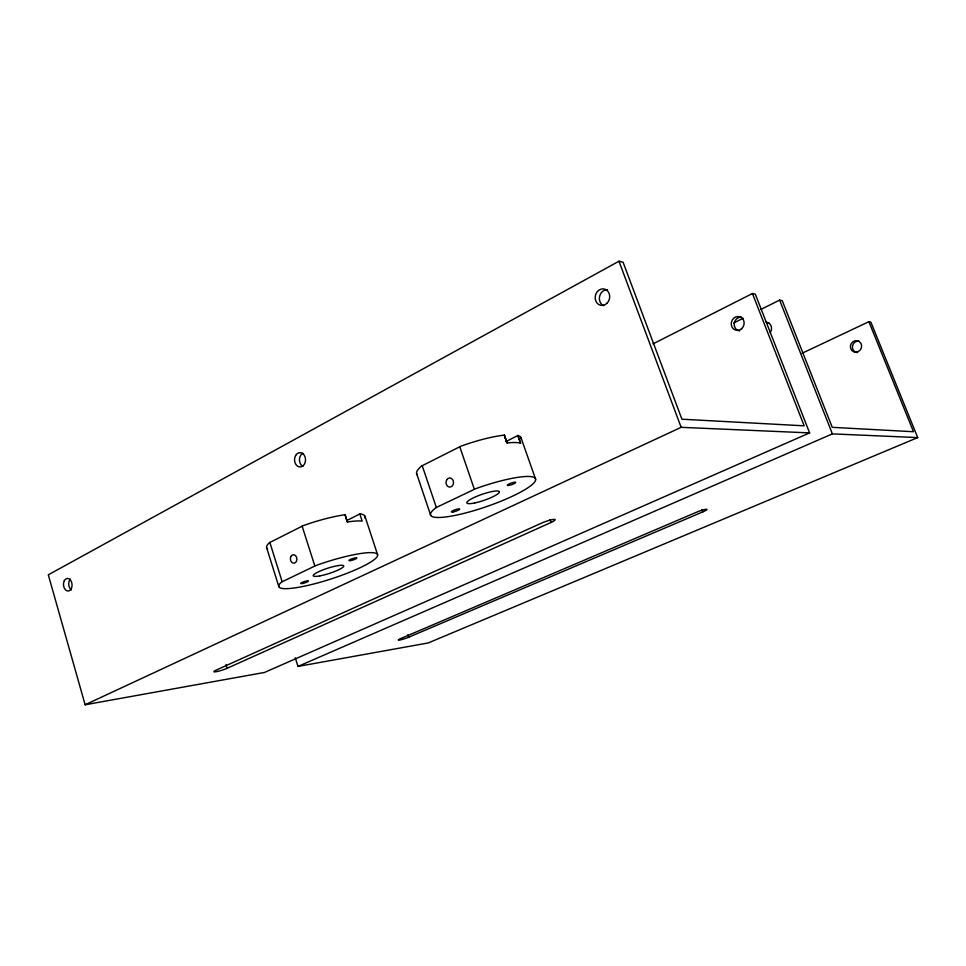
<?xml version="1.0" encoding="UTF-8"?>
<svg xmlns="http://www.w3.org/2000/svg" width="966" height="966" viewBox="0 0 966 966"><rect width="100%" height="100%" fill="white"/><g stroke="black" fill="none" stroke-linecap="round" stroke-linejoin="round"><path stroke-width="1.45" d="M347.482 522.002L344.91 514.733A51.621 10.143 -17.7 0 0 303.143 525.685L269.405 542.699A51.621 10.143 -17.7 0 0 267.679 549.026M505.906 441.631L517.897 435.485L520.614 443.213L519.201 442.875A55.279 11.507 -19 0 0 509.915 442.706L507.247 442.959L504.18 435.147A55.231 11.797 -19 0 0 460.867 446.22L421.659 465.986A55.231 11.797 -19 0 0 417.469 475.043M377.609 554.75A51.886 8.803 -17.9 0 0 315.87 565.545L281.734 581.967A51.886 8.803 -17.9 0 0 320.869 582.063A51.886 8.803 -17.9 0 0 377.609 554.75L365.015 516.363M436.342 507.476L435.799 507.875A55.533 10.252 -19 0 0 469.754 511.847A55.533 10.252 -19 0 0 535.575 480.162A55.533 10.252 -19 0 0 475.489 488.772L436.342 507.476L422.19 465.576M752.429 293.519L804.159 425.825L681.924 419.208L623.082 262.233L618.965 261.231L48.3 574.818L85.129 704.769L264.503 672.445L809.593 432.901L755.327 294.219L752.429 293.519L653.016 343.872M346.734 520.589L359.992 513.876A51.621 10.143 -17.7 0 1 364.931 518.042M733.701 322.97L743.156 318.261M760.713 309.518L779.61 300.1L782.279 300.74L832.245 427.334L913.498 431.73L868.881 321.69L802.106 353.254M520.614 443.213L517.728 435.557M504.494 435.123L506.401 441.836M347.301 522.087L350.404 521.543A51.681 9.889 -17.7 0 1 360.499 520.976L362.178 521.109L359.799 513.852M85.129 704.769L681.139 427.322L809.593 432.901M227.119 668.291L551.043 522.485A9.431 1.461 -19.3 0 0 553.796 519.418A9.431 1.461 -19.3 0 0 541.467 523.149L215.949 670.211A8.211 1.051 -17.5 0 0 216.046 671.72A8.211 1.051 -17.5 0 0 227.119 668.291L226.008 664.644M295.282 657.786L297.975 666.419L832.378 433.879L917.7 437.586L870.885 322.173L868.881 321.69M408.751 637.198L702.801 511.895A7.885 0.99 -19.9 0 0 706.182 509.275A7.885 0.99 -19.9 0 0 696.22 512.354L400.685 638.586A6.871 0.773 -18.4 0 0 399.61 640.072A6.871 0.773 -18.4 0 0 408.751 637.198L407.906 634.614M917.7 437.586L428.192 642.958L297.975 666.419M345.248 514.576L346.903 520.867M517.897 435.485L518.054 435.521A55.231 11.797 -19 0 1 521.205 439.313M779.61 300.1L832.378 433.879M618.965 261.231L681.139 427.322M701.932 509.577L702.801 511.895M550.065 519.684L551.043 522.485M520.915 437.453L535.647 479.269M504.324 435.207L507.078 443.044M459.719 446.654L474.342 489.194M416.575 473.4L430.703 515.385M302.104 526.072L314.819 565.931M269.804 542.361L282.144 581.653M266.64 547.698L278.8 586.483M739.739 330.891A6.979 6.364 -70.7 0 1 734.257 323.453A6.979 6.364 -70.7 0 1 741.514 317.114M603.786 305.739A8.296 7.197 -76.8 0 1 599.608 296.296A8.296 7.197 -76.8 0 1 607.566 289.728M302.865 466.373A7.124 5.506 89.5 0 1 299.46 459.792A7.124 5.506 89.5 0 1 302.829 453.211M71.399 589.936A6.303 4.299 85.7 0 1 70.349 579.081M766.147 322.149A6.738 6.207 -68.9 0 1 770.24 332.606M857.253 352.554A5.844 5.518 -57.8 0 1 852.483 346.311A5.844 5.518 -57.8 0 1 858.81 341.095M767.221 322.789A6.714 6.182 -68.7 0 1 768.851 322.704M291.056 556.271A4.226 3.236 85.5 0 0 293.217 563.13A4.226 3.236 85.5 0 0 296.634 557.503A4.226 3.236 85.5 0 0 291.056 556.271M319.794 575.905A16.072 2.729 -17.9 0 0 343.715 566.305A16.072 2.729 -17.9 0 0 321.799 570.351A16.072 2.729 -17.9 0 0 319.794 575.905M302.479 583.476A4.106 0.688 -17.7 0 0 308.516 581.049A4.106 0.688 -17.7 0 0 302.829 582.124A4.106 0.688 -17.7 0 0 302.479 583.476M350.646 560.582A4.19 0.725 -18 0 0 356.901 558.046A4.19 0.725 -18 0 0 351.226 559.085A4.19 0.725 -18 0 0 350.646 560.582M446.787 479.716A4.564 3.767 88.7 0 0 449.262 487.045A4.564 3.767 88.7 0 0 453.247 480.827A4.564 3.767 88.7 0 0 446.787 479.716M474.584 502.996A17.207 3.176 -19 0 0 499.41 492.008A17.207 3.176 -19 0 0 475.369 496.935A17.207 3.176 -19 0 0 474.584 502.996M452.921 511.98A4.383 0.797 -18.8 0 0 459.647 509.251A4.383 0.797 -18.8 0 0 454.044 510.169A4.383 0.797 -18.8 0 0 452.921 511.98M508.684 485.463A4.504 0.845 -19.2 0 0 515.663 482.638A4.504 0.845 -19.2 0 0 510.12 483.483A4.504 0.845 -19.2 0 0 508.684 485.463M606.865 303.384A8.344 7.221 -76.9 0 0 605.235 289.305A8.344 7.221 -76.9 0 0 595.225 298.736A8.344 7.221 -76.9 0 0 606.865 303.384M295.656 455.421A7.16 5.506 89.5 0 0 299.315 466.892A7.16 5.506 89.5 0 0 305.123 457.075A7.16 5.506 89.5 0 0 295.656 455.421M64.324 580.626A6.327 4.311 85.7 0 0 67.246 590.938A6.327 4.311 85.7 0 0 71.75 582.595A6.327 4.311 85.7 0 0 64.324 580.626M741.61 328.718A7.003 6.388 -70.9 0 0 740.197 316.896A7.003 6.388 -70.9 0 0 731.298 324.697A7.003 6.388 -70.9 0 0 741.61 328.718M858.122 351.66A5.856 5.542 -58.2 0 0 859.474 341.71A5.856 5.542 -58.2 0 0 850.43 345.925A5.856 5.542 -58.2 0 0 858.122 351.66"/></g></svg>
